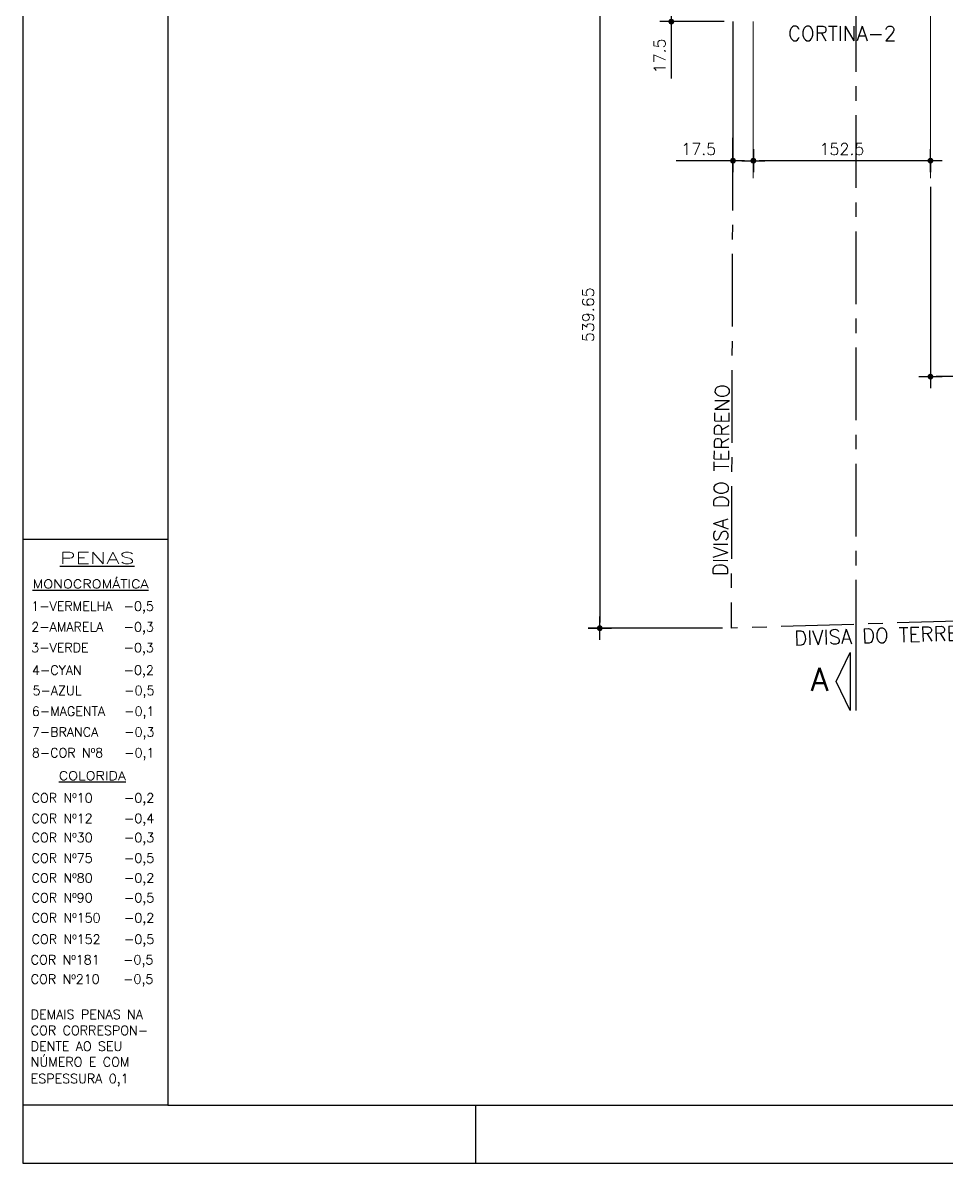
# Model space of a CAD drawing. Header units: inches. Extents: x 164 to 6104, y 4585 to 8790.
# Drawn here: x 164 to 960, y 4585 to 5567 of the extents above; entities that cross this region are included whole.
import ezdxf

# ---------------------------------------------------------------- set-up
doc = ezdxf.new("R2010")
doc.units = ezdxf.units.IN
doc.header["$LTSCALE"] = 50
doc.header["$MEASUREMENT"] = 0
doc.linetypes.add('CENTER', pattern=[2, 1.25, -0.25, 0.25, -0.25])
for name, color, linetype in [('COTA', 6, 'Continuous'), ('DIVISA DO TERRENO', 1, 'CENTER'), ('FO-TEXTO-VIGAS', 3, 'Continuous'), ('FOLHA', 7, 'Continuous'), ('TEXTO', 3, 'Continuous')]:
    doc.layers.add(name, color=color, linetype=linetype)
doc.layers.add('FO-Eixos', color=150, linetype='Continuous', lineweight=5)
doc.styles.add('ROMANS', font='romans.shx')
doc.dimstyles.new('COTA_50', dxfattribs={"dimscale": 5, "dimtxt": 2, "dimasz": 1, "dimexe": 2, "dimexo": 1.5, "dimgap": 1, "dimtad": 1, "dimzin": 12, "dimdsep": 46, "dimtxsty": 'ROMANS', "dimblk1": 'COTA', "dimblk2": 'COTA', "dimsah": 1, "dimcen": -4, "dimdle": 1.5, "dimclrd": 6, "dimclre": 6, "dimclrt": 3, "dimadec": 0, "dimazin": 0, "dimtfac": 1, "dimtofl": 0, "dimtmove": 0, "dimatfit": 3, "dimldrblk": 'COTA', "dimfxl": 1, "dimtolj": 1, "dimtzin": 12, "dimarcsym": 0})

# ---------------------------------------------------------------- blocks, each defined once
blk = doc.blocks.new('COTA')
at = {"layer": 'COTA'}
for p, q in [((0, -2), (0, 2)), ((2, 0), (-2, 0))]:
    blk.add_line(p, q, dxfattribs=at)
at = {"layer": 'COTA', "const_width": 0.5}
blk.add_lwpolyline([(-0.25, 0, 1), (0.25, 0, 1)], format="xyb", close=True, dxfattribs=at)
blk = doc.blocks.new('*D155')
at = {"layer": 'COTA', "color": 6, "lineweight": -2, "transparency": 16777216}
for p, q in [((775.9, 5560.34), (775.9, 5438.13)), ((770.9, 5448.13), (726.86, 5448.13)), ((793.4, 5447.31), (793.4, 5438.13)), ((798.4, 5448.13), (803.4, 5448.13))]:
    blk.add_line(p, q, dxfattribs=at)
at = {"layer": 'Defpoints', "color": 0, "transparency": 16777216}
for p in [(775.9, 5567.84), (793.4, 5454.81), (775.9, 5448.13)]:
    blk.add_point(p, dxfattribs=at)
at = {"layer": 'COTA', "color": 6, "lineweight": -2, "transparency": 16777216, "xscale": 5, "yscale": 5, "zscale": 5}
blk.add_blockref('COTA', (775.9, 5448.13), dxfattribs=at)
at = {"layer": 'COTA', "color": 6, "lineweight": -2, "transparency": 16777216, "xscale": 5, "yscale": 5, "zscale": 5, "rotation": 180}
blk.add_blockref('COTA', (793.4, 5448.13), dxfattribs=at)
at = {"layer": 'COTA', "color": 3, "transparency": 16777216, "insert": (746.38, 5458.13), "char_height": 10, "attachment_point": 5, "style": 'ROMANS'}
blk.add_mtext('\\A1;17.5', dxfattribs=at)
blk = doc.blocks.new('*D156')
at = {"layer": 'COTA', "color": 6, "lineweight": -2, "transparency": 16777216}
for p, q in [((793.46, 5446.22), (793.46, 5438.13)), ((940.96, 5448.13), (798.46, 5448.13)), ((945.96, 5446.22), (945.96, 5438.13))]:
    blk.add_line(p, q, dxfattribs=at)
at = {"layer": 'Defpoints', "color": 0, "transparency": 16777216}
for p in [(793.46, 5453.72), (945.96, 5453.72), (793.46, 5448.13)]:
    blk.add_point(p, dxfattribs=at)
at = {"layer": 'COTA', "color": 6, "lineweight": -2, "transparency": 16777216, "xscale": 5, "yscale": 5, "zscale": 5, "rotation": 180}
blk.add_blockref('COTA', (793.46, 5448.13), dxfattribs=at)
at = {"layer": 'COTA', "color": 6, "lineweight": -2, "transparency": 16777216, "xscale": 5, "yscale": 5, "zscale": 5}
blk.add_blockref('COTA', (945.96, 5448.13), dxfattribs=at)
at = {"layer": 'COTA', "color": 3, "transparency": 16777216, "insert": (869.71, 5458.13), "char_height": 10, "attachment_point": 5, "style": 'ROMANS'}
blk.add_mtext('\\A1;152.5', dxfattribs=at)
blk = doc.blocks.new('*D33')
at = {"layer": 'COTA', "color": 6, "lineweight": -2, "transparency": 16777216}
for p, q in [((664.2, 5585.34), (651.17, 5585.34)), ((661.17, 5580.34), (661.17, 5050.69)), ((766.82, 5045.69), (651.17, 5045.69))]:
    blk.add_line(p, q, dxfattribs=at)
at = {"layer": 'Defpoints', "color": 0, "transparency": 16777216}
for p in [(671.7, 5585.34), (661.17, 5045.69), (774.32, 5045.69)]:
    blk.add_point(p, dxfattribs=at)
at = {"layer": 'COTA', "color": 6, "lineweight": -2, "transparency": 16777216, "xscale": 5, "yscale": 5, "zscale": 5}
for p, rotation in [((661.17, 5585.34), 90), ((661.17, 5045.69), 270)]:
    blk.add_blockref('COTA', p, dxfattribs=dict(at, rotation=rotation))
at = {"layer": 'COTA', "color": 3, "transparency": 16777216, "insert": (651.17, 5315.51), "char_height": 10, "attachment_point": 5, "rotation": 90, "style": 'ROMANS'}
blk.add_mtext('\\A1;539.65', dxfattribs=at)
blk = doc.blocks.new('*D54')
at = {"layer": 'COTA', "color": 6, "lineweight": -2, "transparency": 16777216}
for p, q in [((722.79, 5590.34), (722.79, 5595.34)), ((724.8, 5585.34), (712.79, 5585.34)), ((768.4, 5567.84), (712.79, 5567.84)), ((722.79, 5562.84), (722.79, 5518.79))]:
    blk.add_line(p, q, dxfattribs=at)
at = {"layer": 'Defpoints', "color": 0, "transparency": 16777216}
for p in [(732.3, 5585.34), (722.79, 5567.84), (775.9, 5567.84)]:
    blk.add_point(p, dxfattribs=at)
at = {"layer": 'COTA', "color": 6, "lineweight": -2, "transparency": 16777216, "xscale": 5, "yscale": 5, "zscale": 5}
for p, rotation in [((722.79, 5585.34), 270), ((722.79, 5567.84), 90)]:
    blk.add_blockref('COTA', p, dxfattribs=dict(at, rotation=rotation))
at = {"layer": 'COTA', "color": 3, "transparency": 16777216, "insert": (712.79, 5538.31), "char_height": 10, "attachment_point": 5, "rotation": 90, "style": 'ROMANS'}
blk.add_mtext('\\A1;17.5', dxfattribs=at)
blk = doc.blocks.new('*D39')
at = {"layer": 'COTA', "color": 6, "lineweight": -2, "transparency": 16777216}
for p, q in [((945.96, 5425.63), (945.96, 5252.27)), ((1020.99, 5276.92), (1020.99, 5252.27)), ((1015.99, 5262.27), (950.96, 5262.27))]:
    blk.add_line(p, q, dxfattribs=at)
at = {"layer": 'Defpoints', "color": 0, "transparency": 16777216}
for p in [(945.96, 5433.13), (1020.99, 5284.42), (945.96, 5262.27)]:
    blk.add_point(p, dxfattribs=at)
at = {"layer": 'COTA', "color": 6, "lineweight": -2, "transparency": 16777216, "xscale": 5, "yscale": 5, "zscale": 5, "rotation": 180}
blk.add_blockref('COTA', (945.96, 5262.27), dxfattribs=at)
at = {"layer": 'COTA', "color": 6, "lineweight": -2, "transparency": 16777216, "xscale": 5, "yscale": 5, "zscale": 5}
blk.add_blockref('COTA', (1020.99, 5262.27), dxfattribs=at)
at = {"layer": 'COTA', "color": 3, "transparency": 16777216, "insert": (983.48, 5272.27), "char_height": 10, "attachment_point": 5, "style": 'ROMANS'}
blk.add_mtext('\\A1;75', dxfattribs=at)

msp = doc.modelspace()

# ---------------------------------------------------------------- linework, layer by layer
at = {"layer": 'DIVISA DO TERRENO'}
for p, q in [((775.90365, 5567.83875), (774.32081, 5045.68563)), ((3778.45968, 5139.68875), (774.32082, 5045.68753))]:
    msp.add_line(p, q, dxfattribs=at)
at = {"layer": 'FO-Eixos'}
for p, q in [((945.95952, 5433.12906), (945.95952, 6469.57121)), ((793.40366, 5567.83875), (793.40366, 5433.12906))]:
    msp.add_line(p, q, dxfattribs=at)
at = {"layer": 'FOLHA', "color": 1}
for p, q in [((289.32313, 8740.13181), (289.32313, 4635.13181)), ((289.32313, 4635.13181), (6059.32313, 4635.13181))]:
    msp.add_line(p, q, dxfattribs=at)
at = {"layer": 'FOLHA', "color": 8}
for p, q in [((289.32313, 5121.98765), (164.32313, 5121.98765)), ((289.32313, 4635.13181), (164.32313, 4635.13181))]:
    msp.add_line(p, q, dxfattribs=at)
at = {"layer": 'FOLHA'}
msp.add_line((554.32313, 4585.13181), (554.32313, 4635.13181), dxfattribs=at)
msp.add_lwpolyline([(164.32313, 8790.13181), (164.32313, 4585.13181), (6104.32313, 4585.13181), (6104.32313, 8790.13181)], close=True, dxfattribs=at)
at = {"layer": 'TEXTO', "color": 8, "linetype": 'CENTER'}
msp.add_line((881.86289, 5024.69625), (881.86289, 8382.46457), dxfattribs=at)
at = {"layer": 'TEXTO', "color": 3}
msp.add_line((881.86289, 4974.69625), (881.86289, 5024.69625), dxfattribs=at)
msp.add_lwpolyline([(876.86289, 5024.69625), (876.86289, 4974.69625), (864.86289, 4999.69625), (876.86289, 5024.69625)], dxfattribs=at)

# ---------------------------------------------------------------- texts
at = {"layer": 'FO-TEXTO-VIGAS', "color": 1, "style": 'ROMANS'}
msp.add_text('CORTINA-2', height=12.5, dxfattribs=at).set_placement((823.29088, 5551.44986))
at = {"layer": 'FOLHA', "color": 5, "style": 'ROMANS', "width": 1.5}
msp.add_text('%%UPENAS', height=10, dxfattribs=at).set_placement((196.33215, 5101.13006))
at = {"layer": 'FOLHA', "color": 3, "style": 'ROMANS', "width": 1.2}
for s, p in [('%%UMONOCROMÁTICA', (172.73468, 5080.01078)), ('%%UCOLORIDA', (195.31483, 4914.94436))]:
    msp.add_text(s, height=7.5, dxfattribs=at).set_placement(p)
at = {"layer": 'FOLHA', "color": 4, "style": 'ROMANS'}
for s, p in [('1-VERMELHA', (171.62951, 5060.66112)), ('-0,5', (251.18106, 5060.66112)), ('2-AMARELA', (171.62951, 5042.79989)), ('-0,3', (251.18106, 5042.79989)), ('3-VERDE', (171.62951, 5024.93866)), ('-0,3', (251.18106, 5024.93866)), ('4-CYAN', (172.26512, 5005.589)), ('-0,2 ', (251.18106, 5005.589)), ('5-AZUL', (172.74636, 4988.05813)), ('-0,5', (251.66231, 4988.05813)), ('6-MAGENTA', (172.11075, 4970.19691)), ('-0,1', (251.66231, 4970.19691)), ('7-BRANCA', (172.11075, 4952.33568)), ('-0,3', (251.66231, 4952.33568)), ('8-COR Nº8', (172.11075, 4934.47445)), ('-0,1', (251.66231, 4934.47445)), ('COR Nº10', (171.93144, 4895.5947)), ('-0,2', (251.483, 4895.5947)), ('COR Nº12', (171.93144, 4877.98809)), ('-0,4', (251.483, 4877.98809)), ('COR Nº30', (171.93144, 4861.42256)), ('-0,3', (251.483, 4861.42256)), ('COR Nº75', (171.93144, 4843.77529)), ('-0,5', (251.483, 4843.77529)), ('COR Nº80', (171.93144, 4826.64734)), ('-0,2', (251.483, 4826.64734)), ('COR Nº90', (171.93144, 4809.68741)), ('-0,5', (251.483, 4809.68741)), ('COR Nº150', (171.93144, 4792.35114)), ('-0,2', (251.483, 4792.35114)), ('COR Nº152', (171.93144, 4773.92499)), ('-0,5', (251.483, 4773.92499)), ('COR Nº181', (171.13955, 4756.28509)), ('-0,5', (250.6911, 4756.28509)), ('COR Nº210', (171.13955, 4739.59367)), ('-0,5', (250.6911, 4739.59367)), ('DEMAIS PENAS NA', (171.13955, 4709.25475)), ('COR CORRESPON-', (171.13955, 4695.42779)), ('DENTE AO SEU ', (171.13955, 4681.7712)), ('NÚMERO E COM', (171.13955, 4668.31285)), ('ESPESSURA 0,1', (171.13955, 4653.98524))]:
    msp.add_text(s, height=8, dxfattribs=at).set_placement(p)
at = {"layer": 'TEXTO', "color": 3, "style": 'ROMANS'}
for rotation, p in [(89.38602657, (771.21105, 5090.6275)), (1.80437731, (828.7953, 5030.81366))]:
    msp.add_text('DIVISA DO TERRENO', height=12.5, rotation=rotation, dxfattribs=at).set_placement(p)
at = {"layer": 'TEXTO', "color": 1, "style": 'ROMANS'}
msp.add_text('A', height=20, dxfattribs=at).set_placement((842.82097, 4991.62799))

# ---------------------------------------------------------------- dimensions: what is measured, and where the dimension line sits
at = {"layer": 'COTA'}
for base, p1, p2, picture, middle in [((661.16579, 5045.68563), (671.69967, 5585.33875), (774.32081, 5045.68563), '*D33', (651.16579, 5315.51219)), ((722.78689, 5567.83875), (732.30173, 5585.33875), (775.90358, 5567.83875), '*D54', (712.78689, 5538.31494))]:
    dim = msp.add_linear_dim(base=base, p1=p1, p2=p2, angle=90, dimstyle='COTA_50', dxfattribs=at)
    dim.commit()
    dim.dimension.update_dxf_attribs({"geometry": picture, "text_midpoint": middle})
for base, p1, p2, picture, middle in [((775.90365, 5448.12906), (793.40366, 5454.81236), (775.90365, 5567.83875), '*D155', (746.37984, 5458.12906)), ((793.45671, 5448.12906), (945.95952, 5453.71938), (793.45671, 5453.71938), '*D156', (869.70812, 5458.12906))]:
    dim = msp.add_linear_dim(base=base, p1=p1, p2=p2, dimstyle='COTA_50', dxfattribs=at)
    dim.commit()
    dim.dimension.update_dxf_attribs({"geometry": picture, "text_midpoint": middle})
dim = msp.add_linear_dim(base=(945.95952, 5262.27166), p1=(1020.99318, 5284.41759), p2=(945.95952, 5433.12906), dimstyle='COTA_50', override={"dimdec": 1}, dxfattribs=at)
dim.commit()
dim.dimension.update_dxf_attribs({"geometry": '*D39', "text_midpoint": (983.47635, 5272.27166)})

doc.saveas('drawing.dxf')
